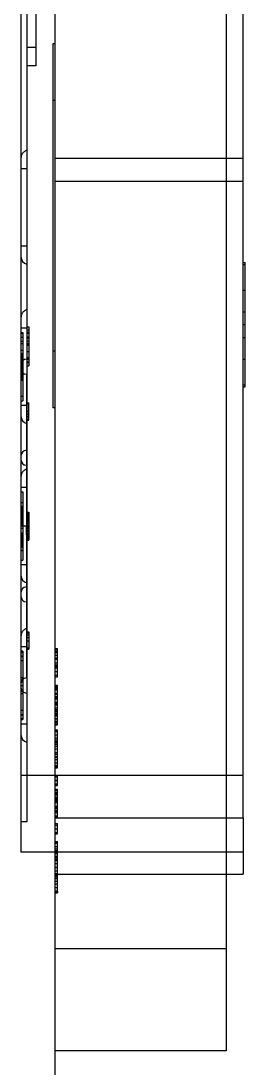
# Model space of a CAD drawing. Extents: x 0 to 323, y 0 to 931.
# Drawn here: x 12.6 to 32.3, y 747.4 to 839.4 of the extents above; entities that cross this region are included whole.
import ezdxf

# ---------------------------------------------------------------- set-up
doc = ezdxf.new("R2010")
doc.units = 0
doc.layers.add('-15N-THT. THIẾT BỊ ĐÓNG MỞ', color=40, linetype='CONTINUOUS')

# ---------------------------------------------------------------- blocks, each defined once
blk = doc.blocks.new('06 - N - SC VSD CHIẾU HÔNG ATV630D55~D90N4')
at = {"layer": '-15N-THT. THIẾT BỊ ĐÓNG MỞ'}
for p, q in [((-307.35, -274.3), (-307.35, 430.7)), ((-292.35, 430.7), (-292.35, 283.2)), ((-290.85, 303.694), (-290.85, 428.676)), ((-309.85, 423.92), (-309.85, 303.32)), ((-310.35, 419.837), (-310.35, 307.437)), ((-309.05, 410.47), (-309.05, 369.77)), ((-307.55, 371.7), (-307.55, 366.7)), ((-307.35, 371.7), (-307.55, 371.7)), ((-307.55, 371.7), (-307.55, 371.7)), ((-307.35, 371.7), (-307.35, 371.7)), ((-309.05, 371.37), (-309.85, 371.37)), ((-309.85, 369.77), (-309.85, 369.77)), ((-309.05, 369.77), (-309.85, 369.77)), ((-309.05, 369.77), (-309.05, 369.77)), ((-307.55, 366.7), (-307.55, 344.7)), ((-307.35, 366.7), (-307.55, 366.7)), ((-310.348, 361.699), (-310.35, 361.649)), ((-310.343, 361.749), (-310.348, 361.699)), ((-310.334, 361.798), (-310.343, 361.749)), ((-310.322, 361.846), (-310.334, 361.798)), ((-310.306, 361.893), (-310.322, 361.846)), ((-310.287, 361.939), (-310.306, 361.893)), ((-310.265, 361.984), (-310.287, 361.939)), ((-310.24, 362.027), (-310.265, 361.984)), ((-310.211, 362.068), (-310.24, 362.027)), ((-310.18, 362.106), (-310.211, 362.068)), ((-310.146, 362.143), (-310.18, 362.106)), ((-310.11, 362.177), (-310.146, 362.143)), ((-310.071, 362.208), (-310.11, 362.177)), ((-310.03, 362.237), (-310.071, 362.208)), ((-309.988, 362.262), (-310.03, 362.237)), ((-309.943, 362.285), (-309.988, 362.262)), ((-309.897, 362.304), (-309.943, 362.285)), ((-309.85, 362.32), (-309.897, 362.304)), ((-290.85, 361.626), (-307.35, 361.626)), ((-310.348, 360.72), (-310.35, 360.72)), ((-310.347, 360.72), (-310.35, 360.72)), ((-310.35, 360.72), (-310.35, 360.72)), ((-310.35, 360.72), (-310.35, 360.72)), ((-310.35, 360.72), (-310.35, 360.72)), ((-310.348, 360.719), (-310.35, 360.719)), ((-310.332, 360.72), (-310.348, 360.72)), ((-310.343, 360.719), (-310.348, 360.719)), ((-310.334, 360.719), (-310.343, 360.719)), ((-310.322, 360.72), (-310.334, 360.72)), ((-310.322, 360.719), (-310.334, 360.719)), ((-310.319, 360.72), (-310.332, 360.72)), ((-310.306, 360.72), (-310.322, 360.719)), ((-310.303, 360.72), (-310.322, 360.72)), ((-310.287, 360.72), (-310.306, 360.72)), ((-310.287, 360.72), (-310.306, 360.72)), ((-310.284, 360.72), (-310.303, 360.72)), ((-310.265, 360.72), (-310.287, 360.72)), ((-310.236, 360.72), (-310.287, 360.72)), ((-310.24, 360.72), (-310.265, 360.72)), ((-310.211, 360.72), (-310.24, 360.72)), ((-310.211, 360.72), (-310.24, 360.72)), ((-310.208, 360.72), (-310.236, 360.72)), ((-310.18, 360.72), (-310.211, 360.72)), ((-310.143, 360.72), (-310.211, 360.72)), ((-310.146, 360.72), (-310.18, 360.72)), ((-310.11, 360.72), (-310.146, 360.72)), ((-310.11, 360.72), (-310.146, 360.72)), ((-310.107, 360.72), (-310.143, 360.72)), ((-309.897, 360.72), (-310.11, 360.72)), ((-310.071, 360.72), (-310.11, 360.72)), ((-310.03, 360.72), (-310.071, 360.72)), ((-309.988, 360.72), (-310.03, 360.72)), ((-309.943, 360.72), (-309.988, 360.72)), ((-309.897, 360.72), (-309.943, 360.72)), ((-309.897, 360.72), (-309.942, 360.72)), ((-309.85, 360.72), (-309.897, 360.72)), ((-309.85, 360.72), (-309.897, 360.72)), ((-307.35, 359.626), (-307.35, 359.626)), ((-307.35, 359.626), (-290.85, 359.626)), ((-290.85, 359.626), (-290.85, 359.626)), ((-310.348, 353.921), (-310.35, 353.921)), ((-310.348, 353.92), (-310.35, 353.92)), ((-310.343, 353.921), (-310.348, 353.921)), ((-310.343, 353.92), (-310.348, 353.92)), ((-310.334, 353.921), (-310.343, 353.921)), ((-310.334, 353.92), (-310.343, 353.92)), ((-310.322, 353.921), (-310.334, 353.921)), ((-310.322, 353.92), (-310.334, 353.92)), ((-310.306, 353.92), (-310.322, 353.921)), ((-310.287, 353.92), (-310.322, 353.92)), ((-310.287, 353.92), (-310.306, 353.92)), ((-310.265, 353.92), (-310.287, 353.92)), ((-310.265, 353.92), (-310.287, 353.92)), ((-310.211, 353.92), (-310.265, 353.92)), ((-310.24, 353.92), (-310.265, 353.92)), ((-310.211, 353.92), (-310.24, 353.92)), ((-310.18, 353.92), (-310.211, 353.92)), ((-310.18, 353.92), (-310.211, 353.92)), ((-310.11, 353.92), (-310.18, 353.92)), ((-310.146, 353.92), (-310.18, 353.92)), ((-310.11, 353.92), (-310.146, 353.92)), ((-310.071, 353.92), (-310.11, 353.92)), ((-310.071, 353.92), (-310.11, 353.92)), ((-309.897, 353.92), (-310.071, 353.92)), ((-310.03, 353.92), (-310.071, 353.92)), ((-309.988, 353.92), (-310.03, 353.92)), ((-309.943, 353.92), (-309.988, 353.92)), ((-309.897, 353.92), (-309.943, 353.92)), ((-309.85, 353.92), (-309.897, 353.92)), ((-290.85, 352.477), (-290.7, 352.477)), ((-290.85, 352.477), (-290.7, 352.477)), ((-290.7, 350.051), (-290.7, 352.477)), ((-290.7, 352.477), (-290.7, 352.477)), ((-290.7, 352.477), (-290.7, 352.477)), ((-290.7, 352.477), (-290.7, 352.477)), ((-290.85, 352.303), (-290.7, 352.303)), ((-290.85, 350.051), (-290.7, 350.051)), ((-290.7, 343.989), (-290.7, 350.051)), ((-310.334, 347.798), (-310.343, 347.749)), ((-310.322, 347.846), (-310.334, 347.798)), ((-310.306, 347.893), (-310.322, 347.846)), ((-310.287, 347.939), (-310.306, 347.893)), ((-310.265, 347.984), (-310.287, 347.939)), ((-310.24, 348.027), (-310.265, 347.984)), ((-310.211, 348.068), (-310.24, 348.027)), ((-310.18, 348.106), (-310.211, 348.068)), ((-310.146, 348.143), (-310.18, 348.106)), ((-310.11, 348.177), (-310.146, 348.143)), ((-310.071, 348.208), (-310.11, 348.177)), ((-310.03, 348.237), (-310.071, 348.208)), ((-309.988, 348.262), (-310.03, 348.237)), ((-309.943, 348.285), (-309.988, 348.262)), ((-309.897, 348.304), (-309.943, 348.285)), ((-309.85, 348.32), (-309.897, 348.304)), ((-290.85, 348.146), (-290.7, 348.146)), ((-310.348, 347.699), (-310.35, 347.649)), ((-310.343, 347.749), (-310.348, 347.699)), ((-290.85, 347.02), (-290.7, 347.02)), ((-310.348, 346.72), (-310.35, 346.72)), ((-310.347, 346.72), (-310.35, 346.72)), ((-310.35, 346.72), (-310.35, 346.72)), ((-310.35, 346.72), (-310.35, 346.72)), ((-310.35, 346.72), (-310.35, 346.72)), ((-310.348, 346.719), (-310.35, 346.719)), ((-310.35, 346.32), (-310.2, 346.32)), ((-310.35, 346.226), (-310.2, 346.226)), ((-310.35, 345.92), (-310.2, 345.92)), ((-310.332, 346.72), (-310.348, 346.72)), ((-310.343, 346.719), (-310.348, 346.719)), ((-310.334, 346.719), (-310.343, 346.719)), ((-310.322, 346.72), (-310.334, 346.72)), ((-310.322, 346.719), (-310.334, 346.719)), ((-310.319, 346.72), (-310.332, 346.72)), ((-310.306, 346.72), (-310.322, 346.719)), ((-310.303, 346.72), (-310.322, 346.72)), ((-310.287, 346.72), (-310.306, 346.72)), ((-310.287, 346.72), (-310.306, 346.72)), ((-310.284, 346.72), (-310.303, 346.72)), ((-310.265, 346.72), (-310.287, 346.72)), ((-310.236, 346.72), (-310.287, 346.72)), ((-310.24, 346.72), (-310.265, 346.72)), ((-310.211, 346.72), (-310.24, 346.72)), ((-310.211, 346.72), (-310.24, 346.72)), ((-310.208, 346.72), (-310.236, 346.72)), ((-310.18, 346.72), (-310.211, 346.72)), ((-310.143, 346.72), (-310.211, 346.72)), ((-310.2, 346.32), (-310.2, 346.226)), ((-310.2, 346.226), (-310.2, 345.564)), ((-310.146, 346.72), (-310.18, 346.72)), ((-310.11, 346.72), (-310.146, 346.72)), ((-310.11, 346.72), (-310.146, 346.72)), ((-310.107, 346.72), (-310.143, 346.72)), ((-309.897, 346.72), (-310.11, 346.72)), ((-310.071, 346.72), (-310.11, 346.72)), ((-310.03, 346.72), (-310.071, 346.72)), ((-309.988, 346.72), (-310.03, 346.72)), ((-309.943, 346.72), (-309.988, 346.72)), ((-309.897, 346.72), (-309.943, 346.72)), ((-309.897, 346.72), (-309.942, 346.72)), ((-309.85, 346.72), (-309.897, 346.72)), ((-309.85, 346.72), (-309.897, 346.72)), ((-309.85, 346.82), (-309.65, 346.82)), ((-309.85, 346.555), (-309.65, 346.555)), ((-309.85, 346.554), (-309.65, 346.554)), ((-309.65, 346.32), (-309.85, 346.32)), ((-309.85, 346.255), (-309.65, 346.255)), ((-309.85, 345.956), (-309.65, 345.956)), ((-309.65, 346.82), (-309.65, 346.555)), ((-309.65, 346.555), (-309.65, 346.555)), ((-309.65, 346.555), (-309.65, 345.376)), ((-310.35, 345.564), (-310.2, 345.564)), ((-310.35, 345.364), (-310.2, 345.364)), ((-310.2, 345.564), (-310.2, 345.364)), ((-310.2, 345.364), (-310.2, 344.764)), ((-309.85, 345.82), (-309.65, 345.82)), ((-309.85, 345.598), (-309.65, 345.598)), ((-309.85, 345.376), (-309.65, 345.376)), ((-309.85, 345.298), (-309.65, 345.298)), ((-309.85, 345.22), (-309.65, 345.22)), ((-309.65, 345.376), (-309.65, 344.12)), ((-290.85, 345.894), (-290.7, 345.894)), ((-310.35, 344.764), (-310.2, 344.764)), ((-310.35, 344.764), (-310.2, 344.764)), ((-310.35, 344.47), (-310.2, 344.47)), ((-310.35, 344.458), (-310.2, 344.458)), ((-310.35, 344.431), (-310.35, 344.431)), ((-310.35, 344.431), (-310.2, 344.431)), ((-310.35, 344.418), (-310.2, 344.418)), ((-310.35, 344.402), (-310.2, 344.402)), ((-310.35, 344.392), (-310.2, 344.392)), ((-310.35, 344.389), (-310.2, 344.389)), ((-310.35, 344.382), (-310.2, 344.382)), ((-310.35, 344.364), (-310.2, 344.364)), ((-310.35, 344.36), (-310.2, 344.36)), ((-310.35, 344.311), (-310.2, 344.311)), ((-310.35, 344.28), (-310.2, 344.28)), ((-310.35, 344.256), (-310.2, 344.256)), ((-310.35, 344.169), (-310.2, 344.169)), ((-310.35, 344.155), (-310.2, 344.155)), ((-310.35, 344.151), (-310.2, 344.151)), ((-310.35, 344.145), (-310.2, 344.145)), ((-310.35, 344.126), (-310.2, 344.126)), ((-310.35, 344.106), (-310.2, 344.106)), ((-310.35, 344.101), (-310.2, 344.101)), ((-310.35, 344.089), (-310.2, 344.089)), ((-310.2, 344.764), (-310.2, 344.364)), ((-310.2, 344.431), (-310.2, 344.431)), ((-310.2, 344.364), (-310.2, 343.938)), ((-309.85, 344.644), (-309.65, 344.644)), ((-309.85, 344.139), (-309.65, 344.139)), ((-309.85, 344.12), (-309.65, 344.12)), ((-309.65, 344.12), (-309.65, 343.753)), ((-307.55, 344.7), (-307.55, 339.7)), ((-307.35, 344.7), (-307.55, 344.7)), ((-310.35, 344.078), (-310.35, 344.078)), ((-310.35, 344.078), (-310.2, 344.078)), ((-310.35, 344.072), (-310.2, 344.072)), ((-310.35, 344.066), (-310.2, 344.066)), ((-310.35, 344.045), (-310.2, 344.045)), ((-310.35, 344.023), (-310.2, 344.023)), ((-310.35, 343.938), (-310.2, 343.938)), ((-310.35, 343.918), (-310.2, 343.918)), ((-310.35, 343.891), (-310.2, 343.891)), ((-310.35, 343.879), (-310.2, 343.879)), ((-310.35, 343.873), (-310.2, 343.873)), ((-310.35, 343.838), (-310.2, 343.838)), ((-310.35, 343.787), (-310.2, 343.787)), ((-310.35, 343.785), (-310.2, 343.785)), ((-310.35, 343.771), (-310.2, 343.771)), ((-310.35, 343.77), (-310.2, 343.77)), ((-310.35, 343.762), (-310.2, 343.762)), ((-310.35, 343.743), (-310.2, 343.743)), ((-310.35, 343.738), (-310.2, 343.738)), ((-310.35, 343.705), (-310.2, 343.705)), ((-310.35, 343.677), (-310.2, 343.677)), ((-310.35, 343.646), (-310.2, 343.646)), ((-310.35, 343.628), (-310.2, 343.628)), ((-310.35, 343.621), (-310.2, 343.621)), ((-310.35, 343.586), (-310.2, 343.586)), ((-310.35, 343.563), (-310.2, 343.563)), ((-310.35, 343.523), (-310.35, 343.523)), ((-310.35, 343.523), (-310.2, 343.523)), ((-310.35, 343.509), (-310.2, 343.509)), ((-310.35, 343.475), (-310.2, 343.475)), ((-310.35, 343.464), (-310.2, 343.464)), ((-310.35, 343.352), (-310.2, 343.352)), ((-310.35, 343.333), (-310.2, 343.333)), ((-310.35, 343.301), (-310.2, 343.301)), ((-310.35, 343.298), (-310.2, 343.298)), ((-310.35, 343.282), (-310.2, 343.282)), ((-310.35, 343.225), (-310.2, 343.225)), ((-310.35, 343.177), (-310.35, 343.177)), ((-310.35, 343.177), (-310.2, 343.177)), ((-310.35, 343.168), (-310.2, 343.168)), ((-310.2, 343.938), (-310.2, 343.738)), ((-310.2, 343.738), (-310.2, 340.72)), ((-310.2, 343.523), (-310.2, 343.523)), ((-310.2, 343.177), (-310.2, 343.177)), ((-309.85, 344.042), (-309.65, 344.042)), ((-309.85, 343.984), (-309.65, 343.984)), ((-309.85, 343.753), (-309.65, 343.753)), ((-309.85, 343.695), (-309.65, 343.695)), ((-309.85, 343.405), (-309.65, 343.405)), ((-309.85, 343.395), (-309.65, 343.395)), ((-309.65, 343.753), (-309.65, 343.405)), ((-309.65, 343.405), (-309.65, 343.395)), ((-290.85, 343.989), (-290.7, 343.989)), ((-290.7, 341.563), (-290.7, 343.989)), ((-310.35, 343.137), (-310.2, 343.137)), ((-310.35, 343.089), (-310.2, 343.089)), ((-310.35, 343.083), (-310.2, 343.083)), ((-310.35, 343.027), (-310.2, 343.027)), ((-310.35, 343.025), (-310.2, 343.025)), ((-310.35, 342.998), (-310.2, 342.998)), ((-310.35, 342.981), (-310.2, 342.981)), ((-310.35, 342.98), (-310.2, 342.98)), ((-310.35, 342.952), (-310.2, 342.952)), ((-310.35, 342.938), (-310.2, 342.938)), ((-310.35, 342.884), (-310.2, 342.884)), ((-310.35, 342.882), (-310.2, 342.882)), ((-310.35, 342.849), (-310.2, 342.849)), ((-310.35, 342.843), (-310.2, 342.843)), ((-310.35, 342.814), (-310.2, 342.814)), ((-310.35, 342.799), (-310.2, 342.799)), ((-310.35, 342.796), (-310.2, 342.796)), ((-310.35, 342.697), (-310.2, 342.697)), ((-310.35, 342.65), (-310.2, 342.65)), ((-310.35, 342.634), (-310.2, 342.634)), ((-310.35, 342.593), (-310.2, 342.593)), ((-310.35, 342.581), (-310.2, 342.581)), ((-310.35, 342.562), (-310.2, 342.562)), ((-310.35, 342.534), (-310.35, 342.534)), ((-310.35, 342.534), (-310.2, 342.534)), ((-310.35, 342.514), (-310.2, 342.514)), ((-310.35, 342.5), (-310.2, 342.5)), ((-310.35, 342.495), (-310.2, 342.495)), ((-310.35, 342.483), (-310.2, 342.483)), ((-310.35, 342.48), (-310.2, 342.48)), ((-310.35, 342.468), (-310.2, 342.468)), ((-310.35, 342.46), (-310.2, 342.46)), ((-310.35, 342.451), (-310.2, 342.451)), ((-310.35, 342.403), (-310.2, 342.403)), ((-310.35, 342.35), (-310.2, 342.35)), ((-310.35, 342.27), (-310.2, 342.27)), ((-310.35, 342.258), (-310.2, 342.258)), ((-310.2, 342.534), (-310.2, 342.534)), ((-309.88, 342.659), (-309.88, 315.981)), ((-310.35, 342.236), (-310.2, 342.236)), ((-310.35, 342.224), (-310.2, 342.224)), ((-310.35, 342.219), (-310.2, 342.219)), ((-310.35, 342.207), (-310.2, 342.207)), ((-310.35, 342.17), (-310.35, 342.17)), ((-310.35, 342.17), (-310.2, 342.17)), ((-310.35, 342.165), (-310.2, 342.165)), ((-310.35, 342.131), (-310.2, 342.131)), ((-310.2, 342.17), (-310.2, 342.17)), ((-290.85, 341.737), (-290.7, 341.737)), ((-290.85, 341.563), (-290.7, 341.563)), ((-290.85, 341.563), (-290.7, 341.563)), ((-290.7, 341.563), (-290.7, 341.563)), ((-290.7, 341.563), (-290.7, 341.563)), ((-310.35, 340.72), (-310.35, 340.72)), ((-310.35, 340.72), (-310.2, 340.72)), ((-310.35, 340.72), (-310.2, 340.72)), ((-310.2, 340.72), (-310.2, 340.72)), ((-310.2, 340.72), (-310.2, 340.32)), ((-310.35, 340.32), (-310.35, 340.32)), ((-310.35, 340.32), (-310.2, 340.32)), ((-310.348, 339.921), (-310.35, 339.921)), ((-310.348, 339.92), (-310.35, 339.92)), ((-310.343, 339.921), (-310.348, 339.921)), ((-310.343, 339.92), (-310.348, 339.92)), ((-310.334, 339.921), (-310.343, 339.921)), ((-310.334, 339.92), (-310.343, 339.92)), ((-310.322, 339.921), (-310.334, 339.921)), ((-310.322, 339.92), (-310.334, 339.92)), ((-310.306, 339.92), (-310.322, 339.921)), ((-310.287, 339.92), (-310.322, 339.92)), ((-310.287, 339.92), (-310.306, 339.92)), ((-310.265, 339.92), (-310.287, 339.92)), ((-310.265, 339.92), (-310.287, 339.92)), ((-310.24, 339.92), (-310.265, 339.92)), ((-310.211, 339.92), (-310.265, 339.92)), ((-310.211, 339.92), (-310.24, 339.92)), ((-310.18, 339.92), (-310.211, 339.92)), ((-310.18, 339.92), (-310.211, 339.92)), ((-310.2, 340.32), (-310.2, 340.32)), ((-310.146, 339.92), (-310.18, 339.92)), ((-310.11, 339.92), (-310.18, 339.92)), ((-310.11, 339.92), (-310.146, 339.92)), ((-310.071, 339.92), (-310.11, 339.92)), ((-310.071, 339.92), (-310.11, 339.92)), ((-309.897, 339.92), (-310.071, 339.92)), ((-310.03, 339.92), (-310.071, 339.92)), ((-309.988, 339.92), (-310.03, 339.92)), ((-309.943, 339.92), (-309.988, 339.92)), ((-309.897, 339.92), (-309.943, 339.92)), ((-309.85, 339.92), (-309.897, 339.92)), ((-309.88, 340.139), (-309.65, 340.139)), ((-309.65, 340.051), (-309.88, 340.051)), ((-309.65, 338.62), (-309.65, 340.139)), ((-307.35, 339.7), (-307.55, 339.7)), ((-307.55, 339.7), (-307.55, 339.7)), ((-307.35, 339.7), (-307.35, 339.7)), ((-309.88, 339.415), (-309.65, 339.415)), ((-309.65, 339.132), (-309.88, 339.132)), ((-309.65, 338.92), (-309.88, 338.92)), ((-309.88, 338.708), (-309.65, 338.708)), ((-309.88, 338.62), (-309.65, 338.62)), ((-310.265, 333.984), (-310.287, 333.939)), ((-310.24, 334.027), (-310.265, 333.984)), ((-310.211, 334.068), (-310.24, 334.027)), ((-310.18, 334.106), (-310.211, 334.068)), ((-310.146, 334.143), (-310.18, 334.106)), ((-310.11, 334.177), (-310.146, 334.143)), ((-310.071, 334.208), (-310.11, 334.177)), ((-310.03, 334.237), (-310.071, 334.208)), ((-309.988, 334.262), (-310.03, 334.237)), ((-309.943, 334.285), (-309.988, 334.262)), ((-309.897, 334.304), (-309.943, 334.285)), ((-309.85, 334.32), (-309.897, 334.304)), ((-310.348, 333.699), (-310.35, 333.649)), ((-310.343, 333.749), (-310.348, 333.699)), ((-310.334, 333.798), (-310.343, 333.749)), ((-310.322, 333.846), (-310.334, 333.798)), ((-310.306, 333.893), (-310.322, 333.846)), ((-310.287, 333.939), (-310.306, 333.893)), ((-310.348, 332.72), (-310.35, 332.72)), ((-310.347, 332.72), (-310.35, 332.72)), ((-310.35, 332.72), (-310.35, 332.72)), ((-310.35, 332.72), (-310.35, 332.72)), ((-310.35, 332.72), (-310.35, 332.72)), ((-310.348, 332.719), (-310.35, 332.719)), ((-310.35, 332.32), (-310.2, 332.32)), ((-310.332, 332.72), (-310.348, 332.72)), ((-310.343, 332.719), (-310.348, 332.719)), ((-310.334, 332.719), (-310.343, 332.719)), ((-310.322, 332.72), (-310.334, 332.72)), ((-310.322, 332.719), (-310.334, 332.719)), ((-310.319, 332.72), (-310.332, 332.72)), ((-310.306, 332.72), (-310.322, 332.719)), ((-310.303, 332.72), (-310.322, 332.72)), ((-310.287, 332.72), (-310.306, 332.72)), ((-310.287, 332.72), (-310.306, 332.72)), ((-310.284, 332.72), (-310.303, 332.72)), ((-310.265, 332.72), (-310.287, 332.72)), ((-310.236, 332.72), (-310.287, 332.72)), ((-310.24, 332.72), (-310.265, 332.72)), ((-310.211, 332.72), (-310.24, 332.72)), ((-310.211, 332.72), (-310.24, 332.72)), ((-310.208, 332.72), (-310.236, 332.72)), ((-310.18, 332.72), (-310.211, 332.72)), ((-310.143, 332.72), (-310.211, 332.72)), ((-310.2, 332.32), (-310.2, 326.32)), ((-310.146, 332.72), (-310.18, 332.72)), ((-310.11, 332.72), (-310.146, 332.72)), ((-310.11, 332.72), (-310.146, 332.72)), ((-310.107, 332.72), (-310.143, 332.72)), ((-309.897, 332.72), (-310.11, 332.72)), ((-310.071, 332.72), (-310.11, 332.72)), ((-310.03, 332.72), (-310.071, 332.72)), ((-309.988, 332.72), (-310.03, 332.72)), ((-309.943, 332.72), (-309.988, 332.72)), ((-309.897, 332.72), (-309.943, 332.72)), ((-309.897, 332.72), (-309.942, 332.72)), ((-309.85, 332.72), (-309.897, 332.72)), ((-309.85, 332.72), (-309.897, 332.72)), ((-310.35, 331.381), (-310.2, 331.381)), ((-310.35, 331.045), (-310.2, 331.045)), ((-310.35, 331.045), (-310.2, 331.045)), ((-310.35, 331.045), (-310.2, 331.045)), ((-310.2, 331.026), (-310.35, 331.026)), ((-310.35, 331.009), (-310.2, 331.009)), ((-310.35, 331.009), (-310.2, 331.009)), ((-310.35, 331.003), (-310.2, 331.003)), ((-310.2, 331.002), (-310.35, 331.002)), ((-310.35, 330.987), (-310.2, 330.987)), ((-310.2, 330.977), (-310.35, 330.977)), ((-310.2, 330.976), (-310.35, 330.976)), ((-310.2, 330.97), (-310.35, 330.97)), ((-310.2, 330.913), (-310.35, 330.913)), ((-310.35, 330.9), (-310.2, 330.9)), ((-310.35, 330.899), (-310.2, 330.899)), ((-310.35, 330.881), (-310.2, 330.881)), ((-310.2, 330.881), (-310.35, 330.881)), ((-310.2, 330.855), (-310.35, 330.855)), ((-310.35, 330.846), (-310.2, 330.846)), ((-310.2, 330.831), (-310.35, 330.831)), ((-310.2, 330.828), (-310.35, 330.828)), ((-310.35, 330.822), (-310.2, 330.822)), ((-310.35, 330.82), (-310.2, 330.82)), ((-310.35, 330.812), (-310.2, 330.812)), ((-310.2, 330.806), (-310.35, 330.806)), ((-310.35, 330.793), (-310.2, 330.793)), ((-310.2, 330.758), (-310.35, 330.758)), ((-310.2, 330.749), (-310.35, 330.749)), ((-310.35, 330.743), (-310.2, 330.743)), ((-310.35, 330.688), (-310.2, 330.688)), ((-310.35, 330.688), (-310.2, 330.688)), ((-310.35, 330.68), (-310.2, 330.68)), ((-310.2, 330.662), (-310.35, 330.662)), ((-310.2, 330.618), (-310.35, 330.618)), ((-310.35, 330.615), (-310.2, 330.615)), ((-310.35, 330.606), (-310.2, 330.606)), ((-310.35, 330.584), (-310.2, 330.584)), ((-310.2, 330.438), (-310.35, 330.438)), ((-310.2, 330.437), (-310.35, 330.437)), ((-310.35, 330.433), (-310.2, 330.433)), ((-310.35, 330.425), (-310.2, 330.425)), ((-310.35, 330.321), (-310.2, 330.321)), ((-310.35, 330.306), (-310.2, 330.306)), ((-310.35, 330.306), (-310.35, 330.306)), ((-310.35, 330.292), (-310.2, 330.292)), ((-310.35, 330.291), (-310.2, 330.291)), ((-310.35, 330.281), (-310.2, 330.281)), ((-310.2, 330.306), (-310.2, 330.306)), ((-309.88, 330.539), (-309.65, 330.539)), ((-309.65, 330.52), (-309.88, 330.52)), ((-309.88, 330.52), (-309.65, 330.52)), ((-309.88, 330.486), (-309.65, 330.486)), ((-309.88, 330.459), (-309.65, 330.459)), ((-309.65, 330.451), (-309.88, 330.451)), ((-309.88, 330.448), (-309.65, 330.448)), ((-309.65, 330.435), (-309.88, 330.435)), ((-309.88, 330.382), (-309.65, 330.382)), ((-309.65, 330.37), (-309.88, 330.37)), ((-309.88, 330.312), (-309.65, 330.312)), ((-309.65, 330.539), (-309.65, 328.101)), ((-310.35, 330.268), (-310.2, 330.268)), ((-310.2, 330.256), (-310.35, 330.256)), ((-310.35, 330.218), (-310.2, 330.218)), ((-310.35, 330.216), (-310.2, 330.216)), ((-310.2, 330.202), (-310.35, 330.202)), ((-310.35, 330.196), (-310.2, 330.196)), ((-310.2, 330.191), (-310.35, 330.191)), ((-310.2, 330.188), (-310.35, 330.188)), ((-310.35, 330.157), (-310.2, 330.157)), ((-310.2, 330.154), (-310.35, 330.154)), ((-310.35, 330.127), (-310.35, 330.127)), ((-310.35, 330.127), (-310.2, 330.127)), ((-310.2, 330.121), (-310.35, 330.121)), ((-310.35, 330.12), (-310.2, 330.12)), ((-310.35, 330.095), (-310.2, 330.095)), ((-310.35, 330.066), (-310.2, 330.066)), ((-310.35, 330.061), (-310.2, 330.061)), ((-310.35, 330.059), (-310.2, 330.059)), ((-310.35, 330.054), (-310.2, 330.054)), ((-310.35, 330.041), (-310.35, 330.041)), ((-310.35, 330.041), (-310.2, 330.041)), ((-310.2, 330.041), (-310.35, 330.041)), ((-310.35, 330.015), (-310.2, 330.015)), ((-310.35, 330.013), (-310.2, 330.013)), ((-310.35, 329.996), (-310.2, 329.996)), ((-310.2, 329.995), (-310.35, 329.995)), ((-310.2, 329.994), (-310.35, 329.994)), ((-310.35, 329.991), (-310.2, 329.991)), ((-310.2, 329.983), (-310.35, 329.983)), ((-310.35, 329.979), (-310.2, 329.979)), ((-310.35, 329.975), (-310.2, 329.975)), ((-310.35, 329.967), (-310.2, 329.967)), ((-310.35, 329.942), (-310.2, 329.942)), ((-310.2, 329.934), (-310.35, 329.934)), ((-310.2, 329.933), (-310.35, 329.933)), ((-310.2, 329.915), (-310.35, 329.915)), ((-310.35, 329.897), (-310.2, 329.897)), ((-310.35, 329.879), (-310.2, 329.879)), ((-310.35, 329.872), (-310.2, 329.872)), ((-310.2, 329.869), (-310.35, 329.869)), ((-310.2, 329.868), (-310.35, 329.868)), ((-310.35, 329.864), (-310.2, 329.864)), ((-310.2, 329.862), (-310.35, 329.862)), ((-310.2, 329.859), (-310.35, 329.859)), ((-310.2, 329.858), (-310.35, 329.858)), ((-310.2, 329.857), (-310.35, 329.857)), ((-310.2, 329.856), (-310.35, 329.856)), ((-310.35, 329.845), (-310.35, 329.845)), ((-310.35, 329.845), (-310.2, 329.845)), ((-310.35, 329.843), (-310.2, 329.843)), ((-310.2, 329.835), (-310.35, 329.835)), ((-310.2, 329.825), (-310.35, 329.825)), ((-310.35, 329.825), (-310.2, 329.825)), ((-310.35, 329.825), (-310.2, 329.825)), ((-310.35, 329.825), (-310.2, 329.825)), ((-310.35, 329.825), (-310.2, 329.825)), ((-310.35, 329.825), (-310.2, 329.825)), ((-310.2, 329.755), (-310.35, 329.755)), ((-310.35, 329.709), (-310.2, 329.709)), ((-310.2, 329.697), (-310.35, 329.697)), ((-310.2, 329.618), (-310.35, 329.618)), ((-310.2, 329.609), (-310.35, 329.609)), ((-310.2, 329.575), (-310.35, 329.575)), ((-310.2, 329.542), (-310.35, 329.542)), ((-310.35, 329.495), (-310.35, 329.495)), ((-310.35, 329.495), (-310.2, 329.495)), ((-310.2, 329.465), (-310.35, 329.465)), ((-310.35, 329.442), (-310.2, 329.442)), ((-310.2, 330.127), (-310.2, 330.127)), ((-310.2, 329.845), (-310.2, 329.845)), ((-309.65, 330.239), (-309.88, 330.239)), ((-309.88, 330.23), (-309.65, 330.23)), ((-309.65, 330.192), (-309.88, 330.192)), ((-309.65, 330.14), (-309.88, 330.14)), ((-309.88, 330.14), (-309.65, 330.14)), ((-309.88, 330.14), (-309.65, 330.14)), ((-309.88, 330.105), (-309.65, 330.105)), ((-309.65, 330.085), (-309.88, 330.085)), ((-309.65, 330.042), (-309.88, 330.042)), ((-309.65, 330.027), (-309.88, 330.027)), ((-309.65, 329.947), (-309.88, 329.947)), ((-309.65, 329.929), (-309.88, 329.929)), ((-309.65, 329.805), (-309.88, 329.805)), ((-309.65, 329.755), (-309.88, 329.755)), ((-309.65, 329.665), (-309.88, 329.665)), ((-309.88, 329.554), (-309.65, 329.554)), ((-309.88, 329.532), (-309.65, 329.532)), ((-309.88, 329.403), (-309.65, 329.403)), ((-309.88, 329.32), (-310.35, 329.32)), ((-309.65, 329.32), (-310.35, 329.32)), ((-310.35, 329.145), (-310.35, 329.145)), ((-310.35, 329.145), (-310.2, 329.145)), ((-310.2, 328.695), (-310.35, 328.695)), ((-310.35, 328.695), (-310.2, 328.695)), ((-310.35, 328.695), (-310.2, 328.695)), ((-310.35, 328.675), (-310.35, 328.675)), ((-310.35, 328.675), (-310.35, 328.675)), ((-310.35, 328.675), (-310.2, 328.675)), ((-310.35, 328.675), (-310.2, 328.675)), ((-310.2, 328.668), (-310.35, 328.668)), ((-310.35, 328.663), (-310.2, 328.663)), ((-310.35, 328.66), (-310.2, 328.66)), ((-310.2, 328.652), (-310.35, 328.652)), ((-310.35, 328.649), (-310.2, 328.649)), ((-310.35, 328.649), (-310.2, 328.649)), ((-310.35, 328.648), (-310.2, 328.648)), ((-310.35, 328.648), (-310.2, 328.648)), ((-310.35, 328.647), (-310.2, 328.647)), ((-310.35, 328.647), (-310.2, 328.647)), ((-310.35, 328.64), (-310.2, 328.64)), ((-310.2, 328.64), (-310.35, 328.64)), ((-310.2, 328.62), (-310.35, 328.62)), ((-310.35, 328.619), (-310.2, 328.619)), ((-310.35, 328.612), (-310.2, 328.612)), ((-310.35, 328.583), (-310.2, 328.583)), ((-310.35, 328.576), (-310.2, 328.576)), ((-310.2, 328.573), (-310.35, 328.573)), ((-310.35, 328.544), (-310.2, 328.544)), ((-310.2, 328.531), (-310.35, 328.531)), ((-310.35, 328.528), (-310.2, 328.528)), ((-310.35, 328.517), (-310.2, 328.517)), ((-310.35, 328.516), (-310.2, 328.516)), ((-310.2, 328.505), (-310.35, 328.505)), ((-310.35, 328.505), (-310.2, 328.505)), ((-310.35, 328.504), (-310.2, 328.504)), ((-310.35, 328.504), (-310.2, 328.504)), ((-310.35, 328.495), (-310.2, 328.495)), ((-310.35, 328.495), (-310.35, 328.495)), ((-310.35, 328.491), (-310.35, 328.491)), ((-310.35, 328.491), (-310.2, 328.491)), ((-310.35, 328.478), (-310.35, 328.478)), ((-310.2, 328.478), (-310.35, 328.478)), ((-310.35, 328.477), (-310.2, 328.477)), ((-310.2, 328.472), (-310.35, 328.472)), ((-310.2, 328.456), (-310.35, 328.456)), ((-310.2, 329.145), (-310.2, 329.145)), ((-310.2, 328.675), (-310.2, 328.675)), ((-310.2, 328.495), (-310.2, 328.495)), ((-310.2, 328.478), (-310.2, 328.478)), ((-309.65, 329.306), (-309.88, 329.306)), ((-309.88, 328.551), (-309.88, 329.306)), ((-309.88, 329.303), (-309.65, 329.303)), ((-309.88, 329.234), (-309.65, 329.234)), ((-309.88, 329.108), (-309.65, 329.108)), ((-309.65, 328.942), (-309.88, 328.942)), ((-309.88, 328.859), (-309.65, 328.859)), ((-309.88, 328.835), (-309.65, 328.835)), ((-309.65, 328.812), (-309.88, 328.812)), ((-309.65, 328.806), (-309.88, 328.806)), ((-309.65, 328.672), (-309.88, 328.672)), ((-309.88, 328.613), (-309.65, 328.613)), ((-309.88, 328.595), (-309.65, 328.595)), ((-309.88, 328.551), (-309.65, 328.551)), ((-309.65, 328.513), (-309.88, 328.513)), ((-309.88, 328.476), (-309.65, 328.476)), ((-309.65, 328.46), (-309.88, 328.46)), ((-309.88, 328.46), (-309.65, 328.46)), ((-309.88, 328.46), (-309.65, 328.46)), ((-310.35, 328.425), (-310.2, 328.425)), ((-310.2, 328.421), (-310.35, 328.421)), ((-310.2, 328.408), (-310.35, 328.408)), ((-310.2, 328.399), (-310.35, 328.399)), ((-310.2, 328.351), (-310.35, 328.351)), ((-310.2, 328.338), (-310.35, 328.338)), ((-310.2, 328.335), (-310.35, 328.335)), ((-310.2, 328.312), (-310.35, 328.312)), ((-310.2, 328.268), (-310.35, 328.268)), ((-310.2, 328.236), (-310.35, 328.236)), ((-310.35, 328.201), (-310.35, 328.201)), ((-310.35, 328.201), (-310.2, 328.201)), ((-310.2, 328.186), (-310.35, 328.186)), ((-310.35, 328.176), (-310.2, 328.176)), ((-310.2, 328.171), (-310.35, 328.171)), ((-310.35, 328.171), (-310.35, 328.171)), ((-310.35, 328.171), (-310.2, 328.171)), ((-310.35, 328.139), (-310.2, 328.139)), ((-310.35, 328.111), (-310.2, 328.111)), ((-310.2, 328.088), (-310.35, 328.088)), ((-310.2, 328.087), (-310.35, 328.087)), ((-310.35, 328.046), (-310.2, 328.046)), ((-310.35, 328.028), (-310.2, 328.028)), ((-310.35, 328.021), (-310.35, 328.021)), ((-310.35, 328.021), (-310.2, 328.021)), ((-310.35, 328), (-310.35, 328)), ((-310.2, 328), (-310.35, 328)), ((-310.35, 328), (-310.2, 328)), ((-310.2, 327.983), (-310.35, 327.983)), ((-310.2, 327.928), (-310.35, 327.928)), ((-310.2, 327.92), (-310.35, 327.92)), ((-310.2, 327.906), (-310.35, 327.906)), ((-310.35, 327.898), (-310.2, 327.898)), ((-310.2, 327.873), (-310.35, 327.873)), ((-310.35, 327.871), (-310.2, 327.871)), ((-310.2, 327.852), (-310.35, 327.852)), ((-310.2, 327.841), (-310.35, 327.841)), ((-310.2, 327.838), (-310.35, 327.838)), ((-310.2, 327.798), (-310.35, 327.798)), ((-310.2, 327.787), (-310.35, 327.787)), ((-310.35, 327.786), (-310.2, 327.786)), ((-310.2, 327.771), (-310.35, 327.771)), ((-310.35, 327.754), (-310.2, 327.754)), ((-310.2, 327.723), (-310.35, 327.723)), ((-310.2, 327.719), (-310.35, 327.719)), ((-310.2, 327.711), (-310.35, 327.711)), ((-310.2, 327.691), (-310.35, 327.691)), ((-310.35, 327.685), (-310.35, 327.685)), ((-310.35, 327.685), (-310.2, 327.685)), ((-310.35, 327.673), (-310.2, 327.673)), ((-310.2, 327.665), (-310.35, 327.665)), ((-310.35, 327.665), (-310.2, 327.665)), ((-310.35, 327.658), (-310.2, 327.658)), ((-310.2, 327.653), (-310.35, 327.653)), ((-310.2, 327.645), (-310.35, 327.645)), ((-310.2, 327.644), (-310.35, 327.644)), ((-310.35, 327.641), (-310.2, 327.641)), ((-310.2, 327.632), (-310.35, 327.632)), ((-310.35, 327.627), (-310.2, 327.627)), ((-310.35, 327.621), (-310.2, 327.621)), ((-310.35, 327.619), (-310.2, 327.619)), ((-310.35, 327.61), (-310.2, 327.61)), ((-310.35, 327.601), (-310.2, 327.601)), ((-310.35, 327.589), (-310.2, 327.589)), ((-310.2, 327.585), (-310.35, 327.585)), ((-310.2, 327.571), (-310.35, 327.571)), ((-310.35, 327.565), (-310.2, 327.565)), ((-310.2, 327.542), (-310.35, 327.542)), ((-310.35, 327.539), (-310.2, 327.539)), ((-310.35, 327.529), (-310.2, 327.529)), ((-310.2, 327.524), (-310.35, 327.524)), ((-310.35, 327.521), (-310.2, 327.521)), ((-310.2, 328.201), (-310.2, 328.201)), ((-310.2, 328.171), (-310.2, 328.171)), ((-310.2, 328.021), (-310.2, 328.021)), ((-310.2, 328), (-310.2, 328)), ((-310.2, 327.685), (-310.2, 327.685)), ((-309.65, 328.42), (-309.88, 328.42)), ((-309.88, 328.419), (-309.65, 328.419)), ((-309.65, 328.418), (-309.88, 328.418)), ((-309.65, 328.401), (-309.88, 328.401)), ((-309.88, 328.371), (-309.65, 328.371)), ((-309.88, 328.364), (-309.65, 328.364)), ((-309.88, 328.303), (-309.65, 328.303)), ((-309.88, 328.275), (-309.65, 328.275)), ((-309.88, 328.236), (-309.65, 328.236)), ((-309.88, 328.199), (-309.65, 328.199)), ((-309.65, 328.189), (-309.88, 328.189)), ((-309.65, 328.169), (-309.88, 328.169)), ((-309.65, 328.167), (-309.88, 328.167)), ((-309.88, 328.151), (-309.65, 328.151)), ((-309.88, 328.138), (-309.65, 328.138)), ((-309.88, 328.122), (-309.65, 328.122)), ((-309.88, 328.112), (-309.65, 328.112)), ((-309.88, 328.101), (-309.65, 328.101)), ((-309.65, 328.08), (-309.88, 328.08)), ((-309.88, 328.08), (-309.65, 328.08)), ((-309.88, 328.08), (-309.65, 328.08)), ((-309.65, 328.101), (-309.65, 328.08)), ((-309.65, 328.08), (-309.65, 328.08)), ((-310.2, 327.519), (-310.35, 327.519)), ((-310.2, 327.518), (-310.35, 327.518)), ((-310.2, 327.512), (-310.35, 327.512)), ((-310.35, 327.511), (-310.2, 327.511)), ((-310.35, 327.511), (-310.2, 327.511)), ((-310.35, 327.51), (-310.2, 327.51)), ((-310.35, 327.509), (-310.2, 327.509)), ((-310.35, 327.508), (-310.2, 327.508)), ((-310.35, 327.508), (-310.2, 327.508)), ((-310.35, 327.503), (-310.2, 327.503)), ((-310.35, 327.495), (-310.35, 327.495)), ((-310.35, 327.495), (-310.2, 327.495)), ((-310.2, 327.494), (-310.35, 327.494)), ((-310.35, 327.493), (-310.2, 327.493)), ((-310.2, 327.488), (-310.35, 327.488)), ((-310.2, 327.483), (-310.35, 327.483)), ((-310.35, 327.475), (-310.2, 327.475)), ((-310.35, 327.475), (-310.2, 327.475)), ((-310.35, 327.475), (-310.2, 327.475)), ((-310.35, 327.475), (-310.2, 327.475)), ((-310.35, 327.475), (-310.2, 327.475)), ((-310.35, 327.475), (-310.2, 327.475)), ((-310.35, 327.475), (-310.2, 327.475)), ((-310.2, 327.185), (-310.35, 327.185)), ((-310.35, 327.183), (-310.2, 327.183)), ((-310.2, 327.495), (-310.2, 327.495)), ((-310.35, 326.32), (-310.2, 326.32)), ((-310.348, 325.921), (-310.35, 325.921)), ((-310.348, 325.92), (-310.35, 325.92)), ((-310.343, 325.921), (-310.348, 325.921)), ((-310.343, 325.92), (-310.348, 325.92)), ((-310.334, 325.921), (-310.343, 325.921)), ((-310.334, 325.92), (-310.343, 325.92)), ((-310.322, 325.921), (-310.334, 325.921)), ((-310.322, 325.92), (-310.334, 325.92)), ((-310.306, 325.92), (-310.322, 325.921)), ((-310.287, 325.92), (-310.322, 325.92)), ((-310.287, 325.92), (-310.306, 325.92)), ((-310.265, 325.92), (-310.287, 325.92)), ((-310.265, 325.92), (-310.287, 325.92)), ((-310.211, 325.92), (-310.265, 325.92)), ((-310.24, 325.92), (-310.265, 325.92)), ((-310.211, 325.92), (-310.24, 325.92)), ((-310.18, 325.92), (-310.211, 325.92)), ((-310.18, 325.92), (-310.211, 325.92)), ((-310.11, 325.92), (-310.18, 325.92)), ((-310.146, 325.92), (-310.18, 325.92)), ((-310.11, 325.92), (-310.146, 325.92)), ((-310.071, 325.92), (-310.11, 325.92)), ((-310.071, 325.92), (-310.11, 325.92)), ((-310.03, 325.92), (-310.071, 325.92)), ((-309.897, 325.92), (-310.071, 325.92)), ((-309.988, 325.92), (-310.03, 325.92)), ((-309.943, 325.92), (-309.988, 325.92)), ((-309.897, 325.92), (-309.943, 325.92)), ((-309.85, 325.92), (-309.897, 325.92)), ((-310.11, 320.177), (-310.146, 320.143)), ((-310.071, 320.208), (-310.11, 320.177)), ((-310.03, 320.237), (-310.071, 320.208)), ((-309.988, 320.262), (-310.03, 320.237)), ((-309.943, 320.285), (-309.988, 320.262)), ((-309.897, 320.304), (-309.943, 320.285)), ((-309.85, 320.32), (-309.897, 320.304)), ((-310.348, 319.699), (-310.35, 319.649)), ((-310.343, 319.749), (-310.348, 319.699)), ((-310.334, 319.798), (-310.343, 319.749)), ((-310.322, 319.846), (-310.334, 319.798)), ((-310.306, 319.893), (-310.322, 319.846)), ((-310.287, 319.939), (-310.306, 319.893)), ((-310.265, 319.984), (-310.287, 319.939)), ((-310.24, 320.027), (-310.265, 319.984)), ((-310.211, 320.068), (-310.24, 320.027)), ((-310.18, 320.106), (-310.211, 320.068)), ((-310.146, 320.143), (-310.18, 320.106)), ((-309.88, 320.02), (-309.65, 320.02)), ((-309.88, 319.932), (-309.65, 319.932)), ((-309.65, 319.72), (-309.88, 319.72)), ((-309.65, 319.508), (-309.88, 319.508)), ((-309.65, 320.02), (-309.65, 318.501)), ((-310.348, 318.72), (-310.35, 318.72)), ((-310.347, 318.72), (-310.35, 318.72)), ((-310.35, 318.72), (-310.35, 318.72)), ((-310.35, 318.72), (-310.35, 318.72)), ((-310.35, 318.72), (-310.35, 318.72)), ((-310.348, 318.719), (-310.35, 318.719)), ((-310.35, 318.32), (-310.35, 318.32)), ((-310.2, 318.32), (-310.35, 318.32)), ((-310.35, 318.32), (-310.2, 318.32)), ((-310.332, 318.72), (-310.348, 318.72)), ((-310.343, 318.719), (-310.348, 318.719)), ((-310.334, 318.719), (-310.343, 318.719)), ((-310.322, 318.72), (-310.334, 318.72)), ((-310.322, 318.719), (-310.334, 318.719)), ((-310.319, 318.72), (-310.332, 318.72)), ((-310.306, 318.72), (-310.322, 318.719)), ((-310.303, 318.72), (-310.322, 318.72)), ((-310.287, 318.72), (-310.306, 318.72)), ((-310.287, 318.72), (-310.306, 318.72)), ((-310.284, 318.72), (-310.303, 318.72)), ((-310.265, 318.72), (-310.287, 318.72)), ((-310.236, 318.72), (-310.287, 318.72)), ((-310.24, 318.72), (-310.265, 318.72)), ((-310.211, 318.72), (-310.24, 318.72)), ((-310.211, 318.72), (-310.24, 318.72)), ((-310.208, 318.72), (-310.236, 318.72)), ((-310.18, 318.72), (-310.211, 318.72)), ((-310.143, 318.72), (-310.211, 318.72)), ((-310.2, 318.32), (-310.2, 318.32)), ((-310.2, 318.32), (-310.2, 318.217)), ((-310.146, 318.72), (-310.18, 318.72)), ((-310.11, 318.72), (-310.146, 318.72)), ((-310.11, 318.72), (-310.146, 318.72)), ((-310.107, 318.72), (-310.143, 318.72)), ((-309.897, 318.72), (-310.11, 318.72)), ((-310.071, 318.72), (-310.11, 318.72)), ((-310.03, 318.72), (-310.071, 318.72)), ((-309.988, 318.72), (-310.03, 318.72)), ((-309.943, 318.72), (-309.988, 318.72)), ((-309.897, 318.72), (-309.943, 318.72)), ((-309.897, 318.72), (-309.942, 318.72)), ((-309.85, 318.72), (-309.897, 318.72)), ((-309.85, 318.72), (-309.897, 318.72)), ((-309.88, 319.225), (-309.65, 319.225)), ((-309.65, 318.589), (-309.88, 318.589)), ((-309.88, 318.501), (-309.65, 318.501)), ((-307.35, 318.577), (-307.15, 318.577)), ((-307.35, 318.46), (-307.15, 318.46)), ((-307.15, 316.087), (-307.15, 318.577)), ((-310.35, 318.217), (-310.2, 318.217)), ((-310.35, 317.92), (-310.35, 317.92)), ((-310.35, 317.92), (-310.2, 317.92)), ((-310.35, 317.868), (-310.2, 317.868)), ((-310.35, 317.52), (-310.2, 317.52)), ((-310.2, 318.217), (-310.2, 316.017)), ((-310.2, 317.92), (-310.2, 317.92)), ((-307.35, 318.307), (-307.15, 318.307)), ((-307.35, 318.215), (-307.15, 318.215)), ((-307.35, 317.972), (-307.15, 317.972)), ((-307.35, 317.753), (-307.15, 317.753)), ((-307.35, 317.637), (-307.15, 317.637)), ((-307.35, 317.311), (-307.15, 317.311)), ((-307.35, 317.296), (-307.15, 317.296)), ((-307.35, 317.116), (-307.15, 317.116)), ((-307.35, 317.018), (-307.15, 317.018)), ((-307.35, 316.993), (-307.35, 316.993)), ((-307.35, 316.993), (-307.15, 316.993)), ((-307.35, 316.963), (-307.15, 316.963)), ((-307.35, 316.863), (-307.15, 316.863)), ((-307.35, 316.853), (-307.15, 316.853)), ((-307.35, 316.535), (-307.15, 316.535)), ((-307.35, 316.528), (-307.15, 316.528)), ((-307.15, 316.993), (-307.15, 316.993)), ((-310.35, 316.017), (-310.2, 316.017)), ((-310.35, 316.017), (-310.2, 316.017)), ((-310.35, 315.817), (-310.2, 315.817)), ((-310.35, 315.668), (-310.2, 315.668)), ((-310.2, 316.017), (-310.2, 314.623)), ((-307.35, 316.212), (-307.15, 316.212)), ((-307.35, 316.087), (-307.35, 316.087)), ((-307.35, 316.087), (-307.15, 316.087)), ((-307.15, 316.087), (-307.15, 316.087)), ((-310.35, 315.32), (-310.2, 315.32)), ((-310.35, 314.972), (-310.2, 314.972)), ((-310.35, 314.823), (-310.2, 314.823)), ((-307.35, 315.336), (-307.15, 315.336)), ((-307.15, 315.25), (-307.35, 315.25)), ((-307.35, 315.203), (-307.15, 315.203)), ((-307.35, 315.174), (-307.15, 315.174)), ((-307.35, 315.17), (-307.15, 315.17)), ((-307.35, 315.167), (-307.15, 315.167)), ((-307.15, 315.03), (-307.35, 315.03)), ((-307.15, 314.908), (-307.35, 314.908)), ((-307.15, 315.203), (-307.15, 315.336)), ((-307.15, 314.908), (-307.15, 315.203)), ((-307.15, 313.706), (-307.15, 314.908)), ((-310.35, 314.623), (-310.2, 314.623)), ((-310.2, 314.623), (-310.2, 312.423)), ((-307.35, 314.633), (-307.15, 314.633)), ((-307.35, 314.549), (-307.15, 314.549)), ((-307.35, 314.344), (-307.15, 314.344)), ((-307.35, 314.284), (-307.15, 314.284)), ((-307.35, 314.284), (-307.35, 314.284)), ((-307.35, 314.161), (-307.15, 314.161)), ((-307.35, 314.138), (-307.15, 314.138)), ((-307.15, 313.826), (-307.35, 313.826)), ((-307.15, 313.753), (-307.35, 313.753)), ((-307.15, 314.284), (-307.15, 314.284)), ((-310.2, 313.12), (-310.35, 313.12)), ((-307.35, 313.706), (-307.15, 313.706)), ((-307.15, 313.703), (-307.35, 313.703)), ((-307.35, 313.61), (-307.15, 313.61)), ((-307.15, 313.331), (-307.35, 313.331)), ((-307.15, 313.178), (-307.35, 313.178)), ((-307.35, 313.168), (-307.15, 313.168)), ((-307.35, 313.089), (-307.15, 313.089)), ((-307.15, 313.019), (-307.35, 313.019)), ((-307.35, 312.922), (-307.15, 312.922)), ((-307.35, 312.899), (-307.15, 312.899)), ((-307.15, 313.019), (-307.15, 313.706)), ((-307.15, 312.406), (-307.15, 313.019)), ((-310.35, 312.772), (-310.2, 312.772)), ((-310.35, 312.72), (-310.35, 312.72)), ((-310.35, 312.72), (-310.2, 312.72)), ((-310.35, 312.423), (-310.2, 312.423)), ((-310.35, 312.32), (-310.35, 312.32)), ((-310.2, 312.32), (-310.35, 312.32)), ((-310.35, 312.32), (-310.2, 312.32)), ((-310.348, 311.921), (-310.35, 311.921)), ((-310.348, 311.92), (-310.35, 311.92)), ((-310.343, 311.921), (-310.348, 311.921)), ((-310.343, 311.92), (-310.348, 311.92)), ((-310.334, 311.921), (-310.343, 311.921)), ((-310.334, 311.92), (-310.343, 311.92)), ((-310.322, 311.921), (-310.334, 311.921)), ((-310.322, 311.92), (-310.334, 311.92)), ((-310.306, 311.92), (-310.322, 311.921)), ((-310.287, 311.92), (-310.322, 311.92)), ((-310.287, 311.92), (-310.306, 311.92)), ((-310.265, 311.92), (-310.287, 311.92)), ((-310.265, 311.92), (-310.287, 311.92)), ((-310.211, 311.92), (-310.265, 311.92)), ((-310.24, 311.92), (-310.265, 311.92)), ((-310.211, 311.92), (-310.24, 311.92)), ((-310.18, 311.92), (-310.211, 311.92)), ((-310.18, 311.92), (-310.211, 311.92)), ((-310.2, 312.72), (-310.2, 312.72)), ((-310.2, 312.423), (-310.2, 312.32)), ((-310.2, 312.32), (-310.2, 312.32)), ((-310.146, 311.92), (-310.18, 311.92)), ((-310.11, 311.92), (-310.18, 311.92)), ((-310.11, 311.92), (-310.146, 311.92)), ((-310.071, 311.92), (-310.11, 311.92)), ((-310.071, 311.92), (-310.11, 311.92)), ((-309.897, 311.92), (-310.071, 311.92)), ((-310.03, 311.92), (-310.071, 311.92)), ((-309.988, 311.92), (-310.03, 311.92)), ((-309.943, 311.92), (-309.988, 311.92)), ((-309.897, 311.92), (-309.943, 311.92)), ((-309.85, 311.92), (-309.897, 311.92)), ((-307.15, 312.791), (-307.35, 312.791)), ((-307.15, 312.767), (-307.35, 312.767)), ((-307.35, 312.767), (-307.15, 312.767)), ((-307.35, 312.74), (-307.15, 312.74)), ((-307.35, 312.717), (-307.15, 312.717)), ((-307.15, 312.614), (-307.35, 312.614)), ((-307.35, 312.406), (-307.15, 312.406)), ((-307.35, 312.395), (-307.15, 312.395)), ((-307.35, 312.19), (-307.15, 312.19)), ((-307.15, 312.129), (-307.35, 312.129)), ((-307.35, 312.093), (-307.15, 312.093)), ((-307.15, 312.02), (-307.35, 312.02)), ((-307.35, 312.02), (-307.15, 312.02)), ((-307.15, 311.998), (-307.35, 311.998)), ((-307.15, 311.857), (-307.15, 312.406)), ((-307.15, 311.857), (-307.35, 311.857)), ((-307.35, 311.857), (-307.15, 311.857)), ((-307.35, 311.402), (-307.15, 311.402)), ((-307.35, 311.379), (-307.15, 311.379)), ((-307.35, 311.329), (-307.15, 311.329)), ((-307.35, 311.279), (-307.15, 311.279)), ((-307.35, 311.266), (-307.15, 311.266)), ((-307.35, 310.987), (-307.15, 310.987)), ((-307.15, 311.266), (-307.15, 311.402)), ((-307.15, 310.396), (-307.15, 311.266)), ((-307.35, 310.715), (-307.15, 310.715)), ((-307.35, 310.532), (-307.15, 310.532)), ((-307.35, 310.396), (-307.15, 310.396)), ((-307.35, 310.301), (-307.15, 310.301)), ((-307.35, 310.171), (-307.15, 310.171)), ((-307.15, 309.082), (-307.15, 310.396)), ((-307.35, 309.995), (-307.15, 309.995)), ((-307.35, 309.742), (-307.15, 309.742)), ((-307.35, 309.434), (-307.15, 309.434)), ((-307.35, 309.264), (-307.15, 309.264)), ((-307.35, 309.082), (-307.15, 309.082)), ((-307.35, 309.009), (-307.15, 309.009)), ((-307.35, 308.819), (-307.15, 308.819)), ((-307.35, 308.511), (-307.15, 308.511)), ((-307.35, 308.295), (-307.15, 308.295)), ((-307.35, 308.218), (-307.15, 308.218)), ((-307.15, 308.218), (-307.15, 309.082)), ((-307.15, 308.082), (-307.15, 308.218)), ((-310.35, 307.437), (-290.85, 307.437)), ((-310.35, 307.437), (-310.35, 300.666)), ((-310.35, 307.42), (-309.85, 307.42)), ((-307.35, 308.155), (-307.15, 308.155)), ((-307.35, 308.138), (-307.15, 308.138)), ((-307.35, 308.102), (-307.15, 308.102)), ((-307.35, 308.082), (-307.15, 308.082)), ((-307.35, 307.432), (-307.35, 307.432)), ((-307.35, 307.432), (-307.15, 307.432)), ((-307.35, 307.302), (-307.15, 307.302)), ((-307.35, 307.301), (-307.15, 307.301)), ((-307.35, 307.298), (-307.15, 307.298)), ((-307.35, 307.294), (-307.15, 307.294)), ((-307.15, 307.432), (-307.15, 307.432)), ((-307.15, 306.525), (-307.15, 307.432)), ((-307.35, 306.983), (-307.15, 306.983)), ((-307.35, 306.973), (-307.15, 306.973)), ((-307.35, 306.661), (-307.15, 306.661)), ((-307.35, 306.657), (-307.15, 306.657)), ((-307.35, 306.649), (-307.15, 306.649)), ((-307.35, 306.648), (-307.15, 306.648)), ((-307.35, 306.525), (-307.35, 306.525)), ((-307.35, 306.525), (-307.15, 306.525)), ((-307.15, 306.525), (-307.15, 306.525)), ((-307.35, 306.193), (-307.15, 306.193)), ((-307.35, 306.104), (-307.15, 306.104)), ((-307.35, 305.954), (-307.15, 305.954)), ((-307.35, 305.908), (-307.15, 305.908)), ((-307.35, 305.901), (-307.15, 305.901)), ((-307.35, 305.798), (-307.15, 305.798)), ((-307.35, 305.756), (-307.15, 305.756)), ((-307.35, 305.695), (-307.15, 305.695)), ((-307.35, 305.506), (-307.15, 305.506)), ((-307.35, 305.479), (-307.15, 305.479)), ((-307.15, 304.268), (-307.15, 306.193)), ((-307.35, 305.343), (-307.15, 305.343)), ((-307.35, 305.267), (-307.15, 305.267)), ((-307.35, 305.187), (-307.15, 305.187)), ((-307.35, 305.174), (-307.35, 305.174)), ((-307.35, 305.174), (-307.15, 305.174)), ((-307.35, 305.147), (-307.15, 305.147)), ((-307.35, 305.03), (-307.15, 305.03)), ((-307.35, 304.719), (-307.15, 304.719)), ((-307.35, 304.623), (-307.15, 304.623)), ((-307.15, 305.174), (-307.15, 305.174)), ((-307.35, 304.497), (-307.15, 304.497)), ((-307.35, 304.343), (-307.15, 304.343)), ((-307.35, 304.334), (-307.15, 304.334)), ((-307.35, 304.278), (-307.15, 304.278)), ((-307.35, 304.268), (-307.35, 304.268)), ((-307.35, 304.268), (-307.15, 304.268)), ((-307.35, 304.168), (-307.15, 304.168)), ((-307.35, 304.148), (-307.15, 304.148)), ((-307.35, 303.853), (-307.15, 303.853)), ((-307.35, 303.848), (-307.15, 303.848)), ((-307.35, 303.746), (-307.15, 303.746)), ((-307.35, 303.694), (-290.85, 303.694)), ((-307.15, 304.268), (-307.15, 304.268)), ((-307.15, 304.148), (-307.15, 304.268)), ((-307.15, 303.747), (-307.15, 304.148)), ((-290.85, 303.694), (-290.85, 298.739)), ((-310.35, 303.32), (-310.35, 303.32)), ((-309.85, 303.32), (-310.35, 303.32)), ((-309.85, 303.32), (-309.85, 303.32)), ((-307.35, 303.182), (-307.35, 303.182)), ((-307.35, 303.182), (-307.15, 303.182)), ((-307.35, 303.055), (-307.15, 303.055)), ((-307.35, 303.052), (-307.15, 303.052)), ((-307.35, 302.724), (-307.15, 302.724)), ((-307.15, 303.182), (-307.15, 303.182)), ((-307.15, 302.276), (-307.15, 303.182)), ((-307.35, 302.399), (-307.15, 302.399)), ((-307.35, 302.395), (-307.15, 302.395)), ((-307.35, 302.276), (-307.35, 302.276)), ((-307.35, 302.276), (-307.15, 302.276)), ((-307.15, 302.276), (-307.15, 302.276)), ((-307.35, 301.615), (-307.15, 301.615)), ((-307.15, 301.472), (-307.35, 301.472)), ((-307.35, 301.466), (-307.15, 301.466)), ((-307.15, 301.134), (-307.35, 301.134)), ((-307.15, 300.934), (-307.35, 300.934)), ((-307.15, 300.794), (-307.15, 301.615)), ((-290.85, 300.666), (-310.35, 300.666)), ((-310.35, 300.666), (-310.35, 300.666)), ((-307.15, 300.794), (-307.35, 300.794)), ((-307.35, 300.672), (-307.15, 300.672)), ((-307.35, 300.563), (-307.15, 300.563)), ((-307.35, 300.33), (-307.15, 300.33)), ((-307.15, 300.194), (-307.35, 300.194)), ((-307.35, 300.065), (-307.15, 300.065)), ((-307.15, 300.045), (-307.35, 300.045)), ((-307.15, 300.672), (-307.15, 300.794)), ((-307.15, 298.119), (-307.15, 300.672)), ((-290.85, 300.666), (-290.85, 300.666)), ((-307.15, 299.901), (-307.35, 299.901)), ((-307.35, 299.68), (-307.15, 299.68)), ((-307.35, 299.338), (-307.15, 299.338)), ((-307.35, 299.331), (-307.15, 299.331)), ((-307.15, 298.996), (-307.35, 298.996)), ((-307.15, 298.774), (-307.35, 298.774)), ((-307.35, 298.739), (-290.85, 298.739)), ((-307.35, 298.614), (-307.15, 298.614)), ((-307.35, 298.611), (-307.15, 298.611)), ((-307.35, 298.488), (-307.15, 298.488)), ((-307.35, 298.352), (-307.15, 298.352)), ((-307.35, 298.119), (-307.15, 298.119)), ((-307.15, 297.242), (-307.15, 298.119)), ((-290.85, 298.739), (-290.85, 298.739)), ((-307.35, 297.885), (-307.15, 297.885)), ((-307.35, 297.571), (-307.15, 297.571)), ((-307.15, 297.243), (-307.35, 297.243)), ((-307.35, 297.242), (-307.15, 297.242)), ((-307.15, 297.242), (-307.15, 297.1)), ((-307.15, 297.132), (-307.35, 297.132)), ((-307.15, 297.1), (-307.35, 297.1)), ((-307.35, 297.1), (-307.15, 297.1)), ((-307.35, 292.2), (-292.35, 292.2)), ((-307.35, 283.2), (-307.35, 283.2)), ((-292.35, 283.2), (-307.35, 283.2)), ((-292.35, 283.2), (-292.35, 283.2))]:
    blk.add_line(p, q, dxfattribs=at)
for centre, start, end in [((-309.85, 343.491), 90, 179.99998), ((-309.85, 343.158), 180.00193, 266.55964), ((-309.85, 335.482), 93.44038, 179.99918), ((-309.85, 335.158), 180.00193, 266.55964), ((-309.85, 323.482), 93.44038, 179.99918), ((-309.85, 323.158), 180.00193, 266.55964), ((-309.85, 315.482), 93.44038, 179.99918), ((-309.85, 315.149), 179.99998, 270.00002)]:
    blk.add_arc(centre, 0.5, start, end, dxfattribs=at)
for centre in [(-309.65, 352.991), (-309.65, 338.991), (-309.65, 324.991), (-309.65, 310.991)]:
    blk.add_ellipse(centre, major_axis=(-0.7, 0), ratio=1, start_param=0, end_param=1.281045, dxfattribs=at)

msp = doc.modelspace()

# ---------------------------------------------------------------- block references
msp.add_blockref('06 - N - SC VSD CHIẾU HÔNG ATV630D55~D90N4', (323, 465.7))

doc.saveas('drawing.dxf')
